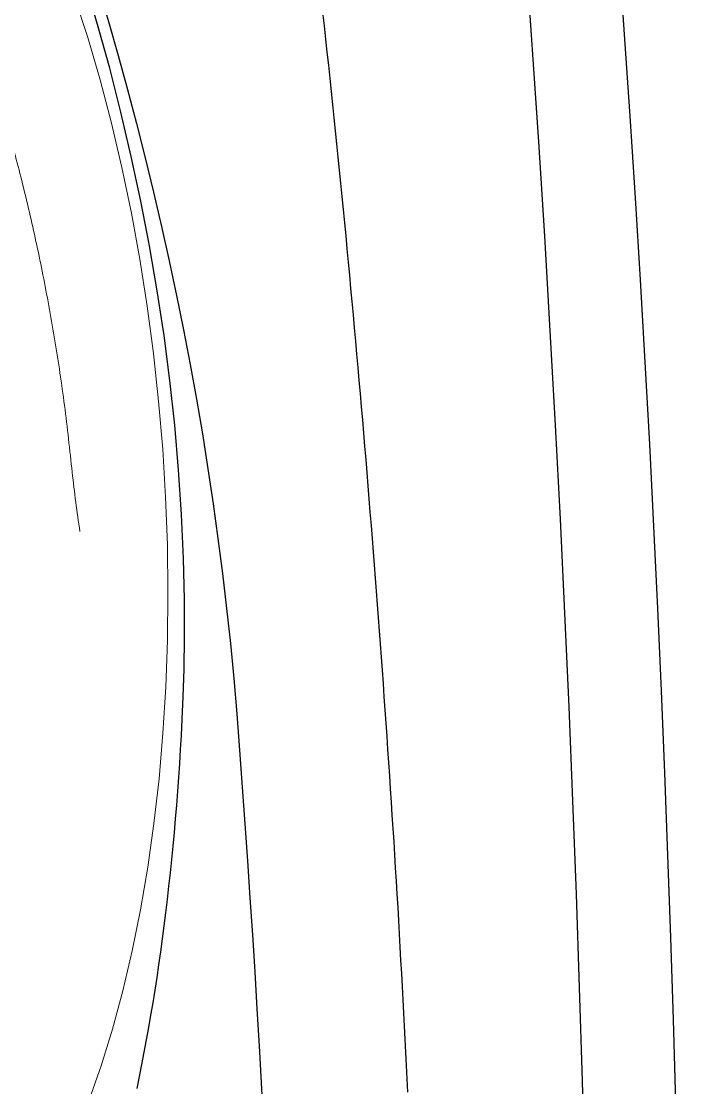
# Model space of a CAD drawing. Extents: x 938 to 1038, y 781 to 934.
# Drawn here: x 1029.156 to 1031.289, y 846.224 to 849.651 of the extents above; entities that cross this region are included whole.
import ezdxf

# ---------------------------------------------------------------- set-up
doc = ezdxf.new("R2010")
doc.units = 0
doc.header["$MEASUREMENT"] = 0
doc.linetypes.add('SLD-Solid', pattern=[0])
doc.layers.add('1', color=4, linetype='Continuous')
doc.layers.add('CL', color=8, linetype='Continuous')

# ---------------------------------------------------------------- blocks, each defined once
blk = doc.blocks.new('JET-HSS-Gatling')
at = {"layer": '1', "color": 3, "linetype": 'SLD-Solid', "lineweight": 15}
for p, q in [((0.3401, 1.9623), (0.3876, 2.0716)), ((0.2952, 1.8473), (0.3401, 1.9623)), ((0.2531, 1.7269), (0.2952, 1.8473)), ((0.2139, 1.6013), (0.2531, 1.7269)), ((0.1777, 1.4711), (0.2139, 1.6013)), ((0.1446, 1.3366), (0.1777, 1.4711)), ((0.1147, 1.1981), (0.1446, 1.3366)), ((0.0882, 1.0562), (0.1147, 1.1981)), ((0.065, 0.9111), (0.0882, 1.0562)), ((0.0452, 0.7634), (0.065, 0.9111)), ((0.029, 0.6134), (0.0452, 0.7634)), ((0.0164, 0.4616), (0.029, 0.6134)), ((0.0073, 0.3085), (0.0164, 0.4616)), ((0.0018, 0.1545), (0.0073, 0.3085)), ((0, 0), (0.0018, 0.1545)), ((0.0018, -0.1545), (0, 0)), ((0.0073, -0.3085), (0.0018, -0.1545)), ((0.0164, -0.4616), (0.0073, -0.3085)), ((0.029, -0.6134), (0.0164, -0.4616)), ((0.0452, -0.7634), (0.029, -0.6134)), ((0.065, -0.9111), (0.0452, -0.7634)), ((0.0882, -1.0562), (0.065, -0.9111)), ((0.1147, -1.1981), (0.0882, -1.0562)), ((0.1446, -1.3366), (0.1147, -1.1981)), ((0.1777, -1.4711), (0.1446, -1.3366))]:
    blk.add_line(p, q, dxfattribs=at)
for points, knots in [([(0.284, 0.2447), (0.2865, 0.213), (0.2914, 0.1496), (0.2939, 0.0857), (0.2951, 0.0537)], [0, 0, 0, 0, 0.497933, 1, 1, 1, 1]), ([(0.2951, 0.0537), (0.2977, -0.0185), (0.3028, -0.1609), (0.3189, -0.3705), (0.3404, -0.5723), (0.3672, -0.7655), (0.3983, -0.9502), (0.4229, -1.0675), (0.435, -1.1255)], [0, 0, 0, 0, 0.177758, 0.350785, 0.519308, 0.683545, 0.843707, 1, 1, 1, 1])]:
    blk.add_open_spline(points, degree=3, knots=knots, dxfattribs=at)
blk = doc.blocks.new('VISTA')
at = {"layer": '1', "color": 3, "linetype": 'Continuous'}
for points in [[(91.5269, 50.1941), (91.5591, 50.0854), (91.5902, 49.9764), (91.6203, 49.8671), (91.6493, 49.7576), (91.6772, 49.6477), (91.704, 49.5376), (91.7297, 49.4273), (91.7542, 49.3166), (91.7777, 49.2058), (91.8001, 49.0947), (91.8213, 48.9834), (91.8415, 48.8719), (91.8605, 48.7603), (91.8783, 48.6484), (91.895, 48.5364), (91.9106, 48.4242), (91.925, 48.3119), (91.9382, 48.1995), (91.9503, 48.0869), (91.9612, 47.9742), (91.9709, 47.8614), (91.9799, 47.7448), (91.9887, 47.626), (91.9972, 47.5073), (92.0054, 47.3884), (92.0134, 47.2696), (92.0211, 47.1508), (92.0286, 47.0319), (92.0358, 46.913), (92.0428, 46.7941), (92.0495, 46.6752), (92.0559, 46.5563)], [(91.6507, 46.6578), (91.6587, 46.6962), (91.6664, 46.7349), (91.6739, 46.7739), (91.6813, 46.8132), (91.6884, 46.8529), (91.6953, 46.8928), (91.702, 46.933), (91.7085, 46.9734), (91.7148, 47.0142), (91.7209, 47.0552), (91.7268, 47.0965), (91.7325, 47.1381), (91.7379, 47.18), (91.7432, 47.2221), (91.7483, 47.2644), (91.7531, 47.307), (91.7578, 47.3499), (91.7622, 47.393), (91.7665, 47.4364), (91.7705, 47.48), (91.7744, 47.5239), (91.778, 47.5679), (91.7814, 47.6122), (91.7846, 47.6568), (91.7877, 47.7015), (91.7905, 47.7465), (91.7931, 47.7917), (91.7959, 47.8442), (91.799, 47.9155), (91.8017, 48.0043), (91.8032, 48.109), (91.8029, 48.2282), (91.7999, 48.3601), (91.7936, 48.5017), (91.7842, 48.6448), (91.7717, 48.7883), (91.756, 48.9321), (91.7373, 49.0764), (91.7155, 49.2208), (91.6907, 49.3649), (91.6629, 49.5086), (91.6323, 49.6516), (91.599, 49.7939), (91.5629, 49.9354), (91.5242, 50.076), (91.483, 50.2157)], [(93.1131, 44.8954), (93.1102, 45.1919), (93.1063, 45.4889), (93.1015, 45.7864), (93.0956, 46.0844), (93.0886, 46.383), (93.0807, 46.682), (93.0716, 46.9816), (93.0615, 47.2816), (93.0503, 47.5821), (93.0381, 47.8832), (93.0247, 48.1847), (93.0101, 48.4866), (92.9945, 48.7891), (92.9777, 49.092), (92.9597, 49.3954), (92.9406, 49.6993), (92.8988, 50.3084)], [(93.4124, 44.7601), (93.4103, 45.0249), (93.4074, 45.2897), (93.4037, 45.5544), (93.3993, 45.8192), (93.394, 46.0839), (93.388, 46.3486), (93.3811, 46.6132), (93.3735, 46.8778), (93.365, 47.1423), (93.3557, 47.4067), (93.3456, 47.6711), (93.3347, 47.9354), (93.3229, 48.1995), (93.3103, 48.4636), (93.2969, 48.7275), (93.2826, 48.9914), (93.2674, 49.2551), (93.2514, 49.5186), (93.2345, 49.782), (93.1981, 50.3084)]]:
    blk.add_lwpolyline(points, dxfattribs=at)
at = {"layer": '1', "color": 2}
blk.add_lwpolyline([(92.5201, 46.646), (92.518, 46.6884), (92.516, 46.7308), (92.5139, 46.7731), (92.5118, 46.8155), (92.5096, 46.8578), (92.5074, 46.9002), (92.5052, 46.9426), (92.5029, 46.9849), (92.5006, 47.0273), (92.4983, 47.0696), (92.496, 47.112), (92.4936, 47.1543), (92.4911, 47.1967), (92.4887, 47.2391), (92.4862, 47.2814), (92.4836, 47.3237), (92.4811, 47.3661), (92.4785, 47.4084), (92.4759, 47.4507), (92.4732, 47.493), (92.4705, 47.5354), (92.4678, 47.5777), (92.465, 47.6201), (92.4622, 47.6624), (92.4594, 47.7047), (92.4565, 47.747), (92.4536, 47.7893), (92.4507, 47.8316), (92.4477, 47.874), (92.4447, 47.9163), (92.4417, 47.9586), (92.4386, 48.001), (92.4355, 48.0434), (92.4324, 48.0857), (92.4293, 48.128), (92.4261, 48.1704), (92.4229, 48.2128), (92.4197, 48.2551), (92.4164, 48.2975), (92.4132, 48.3398), (92.4099, 48.3821), (92.4065, 48.4245), (92.4032, 48.4668), (92.3998, 48.5091), (92.3964, 48.5515), (92.3929, 48.5938), (92.3895, 48.6361), (92.386, 48.6784), (92.3824, 48.7207), (92.3789, 48.763), (92.3753, 48.8053), (92.3717, 48.8476), (92.368, 48.8899), (92.3643, 48.9322), (92.3606, 48.9744), (92.3569, 49.0167), (92.3531, 49.059), (92.3493, 49.1013), (92.3455, 49.1435), (92.3416, 49.1857), (92.3377, 49.228), (92.3338, 49.2703), (92.3298, 49.3124), (92.3258, 49.3547), (92.3218, 49.3969), (92.3178, 49.4391), (92.3137, 49.4813), (92.3095, 49.5235), (92.3054, 49.5657), (92.3012, 49.6078), (92.2969, 49.6501), (92.2926, 49.6922), (92.2883, 49.7343), (92.284, 49.7765), (92.2796, 49.8187), (92.2752, 49.8607), (92.2707, 49.9029), (92.2662, 49.9451), (92.2617, 49.9871), (92.2572, 50.0288), (92.2525, 50.0713), (92.2477, 50.1146)], dxfattribs=at)
at = {"layer": 'CL', "rotation": 184.1406890620585}
blk.add_blockref('JET-HSS-Gatling', (91.733, 48.712), dxfattribs=at)

msp = doc.modelspace()

# ---------------------------------------------------------------- block references
at = {"layer": '1'}
msp.add_blockref('VISTA', (937.8767, 799.5644), dxfattribs=at)

doc.saveas('drawing.dxf')
